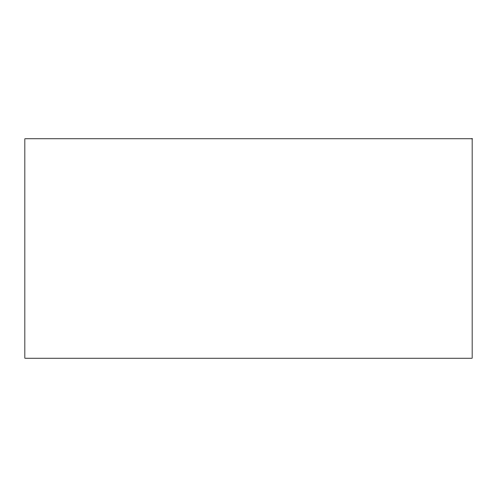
<?xml version="1.0" encoding="UTF-8"?>
<svg xmlns="http://www.w3.org/2000/svg" width="497" height="497" viewBox="0 0 497 497"><rect width="100%" height="100%" fill="white"/><g stroke="black" fill="none" stroke-linecap="round" stroke-linejoin="round"><path stroke-width="0.75" d="M472.15 138.787L24.85 138.787L24.85 358.213L472.15 358.213L472.15 138.787"/></g></svg>
